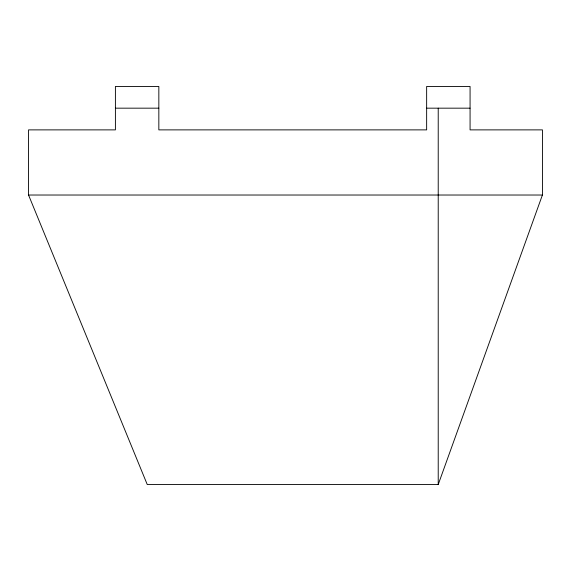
<?xml version="1.0" encoding="UTF-8"?>
<svg xmlns="http://www.w3.org/2000/svg" width="571" height="571" viewBox="0 0 571 571"><rect width="100%" height="100%" fill="white"/><g stroke="black" fill="none" stroke-linecap="round" stroke-linejoin="round"><path stroke-width="0.86" d="M28.55 195.025L542.45 195.025L542.45 129.881L470.069 129.881L470.069 86.457L426.644 86.457L426.644 129.881L158.838 129.881L158.838 86.457L115.406 86.457L115.406 129.881L28.55 129.881L28.55 195.025L147.254 484.543L438.221 484.543L542.45 194.897M115.406 108.169L158.838 108.169M426.644 108.169L470.069 108.169M438.221 108.169L438.221 484.543"/></g></svg>
